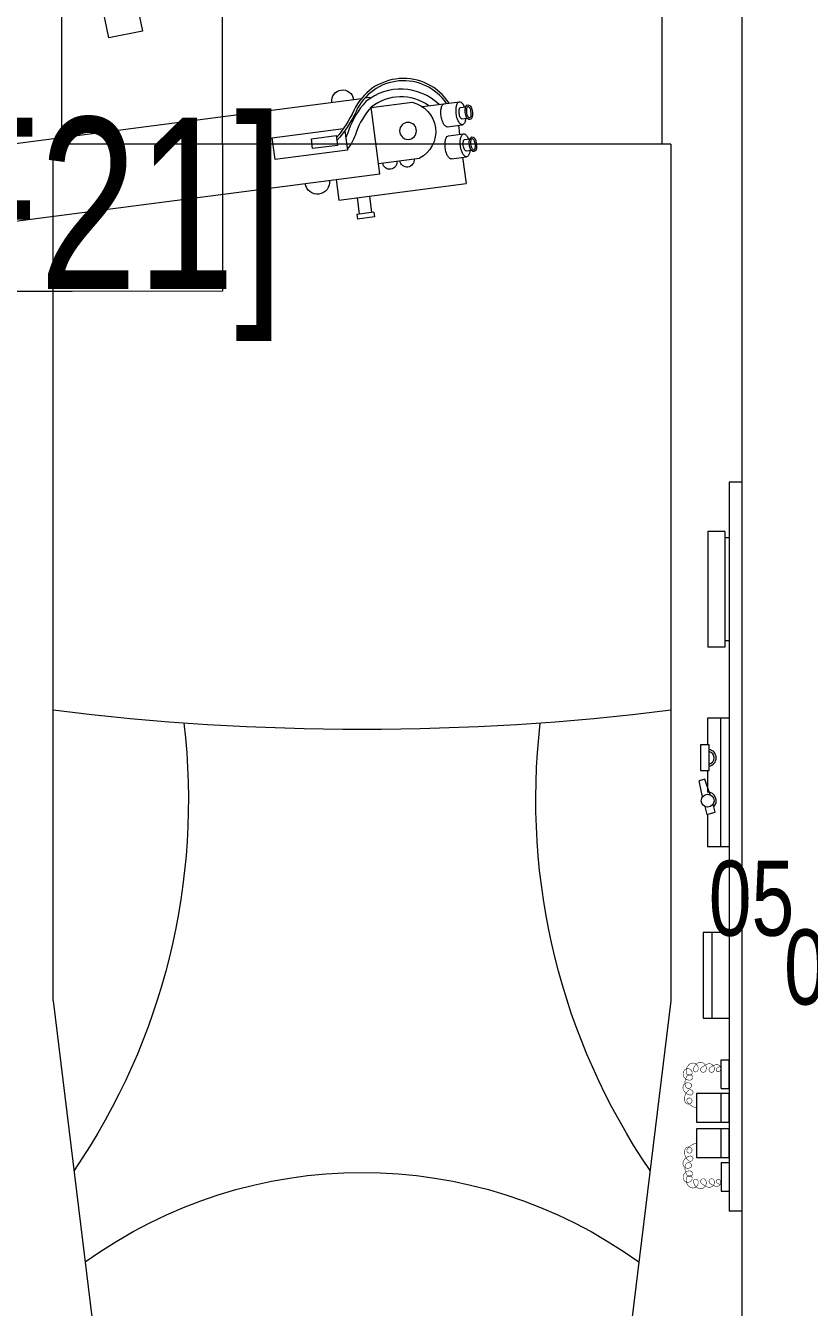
# Model space of a CAD drawing. Header units: millimetres. Extents: x -2143172 to 5255, y -610845 to 279739.
# Drawn here: x -1240826 to -1239912, y -26277 to -24783 of the extents above; entities that cross this region are included whole.
import ezdxf

# ---------------------------------------------------------------- set-up
doc = ezdxf.new("R2010")
doc.units = ezdxf.units.MM
doc.header["$LTSCALE"] = 30
doc.linetypes.add('HIDDEN', pattern=[9.525, 6.35, -3.175])
doc.linetypes.add('HIDDEN2', pattern=[0.1875, 0.125, -0.0625])
doc.layers.get('0').update_dxf_attribs({"lineweight": 5})
for name, color, linetype, lineweight in [('72_EGR_BASE_TEXT', 7, 'Continuous', 5), ('72_EGR_EQP_TAG', 142, 'Continuous', 5), ('LOADING', 163, 'Continuous', 5), ('Walls', 32, 'Continuous', 5)]:
    doc.layers.add(name, color=color, linetype=linetype, lineweight=lineweight)
doc.styles.add('X3G_ENTITY_257CFD', font='swisscl.ttf', dxfattribs={"height": 200})
doc.styles.add('X3G_ENTITY_9F38', font='swisscl.ttf', dxfattribs={"height": 0.2})

# ---------------------------------------------------------------- blocks, each defined once
blk = doc.blocks.new('ME19011A-P')
for p, q in [((-0.425, 0), (0.425, 0)), ((-0.425, 0), (-0.425, -0.015)), ((0.425, 0), (0.425, -0.015)), ((-0.425, -0.015), (0.425, -0.015)), ((-0.3675, -0.0198), (-0.2325, -0.0198)), ((-0.3675, -0.0198), (-0.3675, -0.0399)), ((-0.36, -0.015), (-0.36, -0.0198)), ((-0.24, -0.015), (-0.24, -0.0198)), ((-0.2325, -0.0198), (-0.2325, -0.0399)), ((-0.15, -0.015), (-0.15, -0.04)), ((-0.15, -0.025), (0, -0.025)), ((0, -0.015), (0, -0.04)), ((0.1, -0.015), (0.1, -0.045)), ((0.2, -0.045), (0.2, -0.015)), ((0.2818, -0.015), (0.2484, -0.015)), ((0.2484, -0.0243), (0.2484, -0.015)), ((0.2818, -0.0243), (0.2484, -0.0243)), ((0.2818, -0.0243), (0.2818, -0.015)), ((0.3211, -0.015), (0.2877, -0.015)), ((0.2877, -0.015), (0.2877, -0.0531)), ((0.3211, -0.0243), (0.2877, -0.0243)), ((0.3211, -0.0531), (0.3211, -0.015)), ((0.3623, -0.015), (0.3289, -0.015)), ((0.3289, -0.015), (0.3289, -0.0531)), ((0.3623, -0.0243), (0.3289, -0.0243)), ((0.3623, -0.0531), (0.3623, -0.015)), ((0.3682, -0.0243), (0.3682, -0.015)), ((0.3682, -0.015), (0.4016, -0.015)), ((0.3682, -0.0243), (0.4016, -0.0243)), ((0.4016, -0.0243), (0.4016, -0.015)), ((-0.3675, -0.0399), (-0.2325, -0.0399)), ((-0.15, -0.04), (-0.1187, -0.04)), ((-0.0887, -0.04), (-0.0637, -0.04)), ((-0.0606, -0.0371), (-0.0787, -0.0432)), ((-0.0787, -0.0432), (-0.077, -0.0497)), ((-0.0402, -0.0312), (-0.0496, -0.0337)), ((-0.047, -0.0434), (-0.0376, -0.0409)), ((-0.0376, -0.0409), (-0.0402, -0.0312)), ((-0.0379, -0.04), (0, -0.04)), ((0.1, -0.035), (0.2, -0.035)), ((-0.0582, -0.046), (-0.077, -0.0497)), ((0.1, -0.045), (0.2, -0.045)), ((0.2877, -0.0531), (0.3211, -0.0531)), ((0.3289, -0.0531), (0.3623, -0.0531))]:
    blk.add_line(p, q)
at = {"color": 8, "const_width": 0.000601}
for points in [[(0.3044, -0.0531, -0.184574), (0.2977, -0.0636, -1.44364), (0.2961, -0.0581, -0.837915), (0.2969, -0.0664, -0.30536), (0.2839, -0.062, -1.584726), (0.2894, -0.0609, -0.253153), (0.2827, -0.0684, -0.874198), (0.2775, -0.0585, -0.915253), (0.2791, -0.0658, -0.223821), (0.2683, -0.0644, -1.703343), (0.272, -0.0597, -0.588962), (0.2621, -0.068, -0.717795), (0.2625, -0.0581, -0.983104), (0.2645, -0.0644, -0.326362), (0.2534, -0.0609, -0.758716), (0.2609, -0.0514, -0.906186), (0.2593, -0.0565, -0.189488), (0.2526, -0.0522, -0.7948), (0.2613, -0.0423, -1.223996), (0.2574, -0.047, -0.072149), (0.2534, -0.0403, -0.645886), (0.2609, -0.0324, -1.366917), (0.2574, -0.0371, -0.078415), (0.2542, -0.0308, -0.723006), (0.2613, -0.0256, -1.105484), (0.2582, -0.0292, -0.221197), (0.2566, -0.0243, -0.221197)], [(0.3456, -0.0531, 0.184574), (0.3523, -0.0636, 1.44364), (0.3539, -0.0581, 0.837915), (0.3531, -0.0664, 0.30536), (0.3661, -0.062, 1.584726), (0.3606, -0.0609, 0.253153), (0.3673, -0.0684, 0.874198), (0.3725, -0.0585, 0.915253), (0.3709, -0.0658, 0.223821), (0.3817, -0.0644, 1.703343), (0.378, -0.0597, 0.588962), (0.3879, -0.068, 0.717795), (0.3875, -0.0581, 0.983104), (0.3855, -0.0644, 0.326362), (0.3966, -0.0609, 0.758716), (0.3891, -0.0514, 0.906186), (0.3907, -0.0565, 0.189488), (0.3974, -0.0522, 0.7948), (0.3887, -0.0423, 1.223996), (0.3926, -0.047, 0.072149), (0.3966, -0.0403, 0.645886), (0.3891, -0.0324, 1.366917), (0.3926, -0.0371, 0.078415), (0.3958, -0.0308, 0.723006), (0.3887, -0.0256, 1.105484), (0.3918, -0.0292, 0.221197), (0.3934, -0.0243, 0.221197)]]:
    blk.add_lwpolyline(points, format="xyb", dxfattribs=at)
blk.add_lwpolyline([(-0.1187, -0.0482), (-0.0887, -0.0482), (-0.0887, -0.0382), (-0.1187, -0.0382)], close=True)
blk.add_circle((-0.0537, -0.04), 0.0075)
for centre, radius, start, end in [((-0.1037, -0.04), 0.01, 10.4593, 169.5407), ((-0.1037, -0.04), 0.0075, 14.0075, 165.9925), ((-0.0537, -0.04), 0.01, 45, 180)]:
    blk.add_arc(centre, radius, start, end)
blk = doc.blocks.new('M.44.57.64')
at = {"layer": 'LOADING', "xscale": 1000.000000000002, "yscale": 1000.000000000002, "zscale": 1000.000000000002, "rotation": 225.9999036123427}
blk.add_blockref('ME19011A-P', (-80806.9, 16720.7), dxfattribs=at)
blk = doc.blocks.new('HF13902-P')
at = {"color": 8, "linetype": 'HIDDEN'}
for p, q in [((-0.35, -0.6824), (-0.35, -1.1124)), ((0.35, -0.6824), (0.35, -1.1124))]:
    blk.add_line(p, q, dxfattribs=at)
at = {"linetype": 'Continuous'}
for points in [[(0.36, -0.5224), (0.36, -0.5224), (0.36, -0.5224), (0.36, -0.5224), (0.36, -0.5224), (0.36, -0.5224), (0.36, -0.5224), (0.36, -0.5224), (0.36, -0.5224), (0.36, -0.5224), (0.36, -0.5224), (0.36, -0.5224), (0.36, -0.5224), (0.36, -0.5224), (0.36, -0.5224), (0.36, -0.5224), (0.36, -0.5224), (0.36, -0.5224), (0.36, -0.5224), (0.36, -0.5224), (0.36, -0.5224), (0.36, -0.5224), (0.36, -0.5224), (0.36, -0.5224), (0.36, -0.5224), (0.36, -0.5224), (0.36, -0.5224), (0.36, -0.5224), (0.36, -0.5224), (0.36, -0.5224), (0.36, -0.5224), (0.36, -0.5224), (0.36, -0.5224), (0.36, -0.5224), (0.36, -0.5224), (0.36, -0.5224), (0.36, -0.5224), (0.36, -0.5224), (0.36, -0.5224), (0.36, -0.5224), (0.36, -0.5224), (0.36, -0.5224), (0.36, -0.5224), (0.36, -0.5224), (0.36, -0.5224), (0.36, -0.5224), (0.36, -0.5224), (0.36, -0.5224), (0.36, -0.5224), (0.36, -0.5224), (0.36, -0.5224), (0.36, -0.5224), (0.36, -0.5224), (0.36, -0.5224), (0.36, -0.5224), (0.36, -0.5224), (0.36, -0.5224), (0.36, -0.5224), (0.36, -0.5224), (0.36, -0.5224), (0.36, -0.5224), (0.36, -0.5224), (0.36, -0.5224), (0.36, -0.5224), (0.36, -0.5224), (0.36, -0.5224), (0.36, -0.5224), (0.36, -0.5224), (0.36, -0.5224), (0.36, -0.5224), (0.36, -0.5224), (0.36, -0.5224), (0.36, -0.5224), (0.36, -0.5224), (0.36, -0.5224), (0.36, -0.5224), (0.36, -0.5224), (0.36, -0.5224), (0.36, -0.5224), (0.36, -0.5224), (0.36, -0.5224), (0.36, -0.5224), (0.36, -0.5224), (0.36, -0.5224), (0.36, -0.5224), (0.36, -0.5224), (0.36, -0.5224), (0.36, -0.5224), (0.36, -0.5224), (0.36, -0.5224), (0.36, -0.5224), (0.36, -0.5224), (0.36, -0.5224), (0.36, -0.5224), (0.36, -0.5224), (0.36, -0.5224), (0.36, -0.5224), (0.36, -0.5224), (0.36, -0.5224), (0.36, -0.5224), (0.36, -0.5224), (0.36, -0.5224), (0.36, -0.5224), (0.36, -0.5224), (0.36, -0.5224), (0.36, -0.5224), (0.36, -0.5224), (0.36, -0.5224), (0.36, -0.5224), (0.36, -0.5224), (0.36, -0.5224), (0.36, -0.5224), (0.36, -0.5224), (0.36, -0.5224), (0.36, -0.5224), (0.36, -0.5224), (0.36, -0.5224), (0.36, -0.5224), (0.36, -0.5224), (0.36, -0.5224), (0.36, -0.5224), (0.36, -0.5224), (0.36, -0.5224), (0.36, -0.5224), (0.36, -0.5224), (0.36, -0.5224), (0.36, -0.5224), (0.36, -0.5224), (0.36, -0.5224), (0.36, -0.5224), (0.36, -0.5224), (0.36, -0.5224), (0.36, -0.5224), (0.36, -0.5224), (0.36, -0.5224), (0.36, -0.5224), (0.36, -0.5224), (0.36, -0.5224), (0.36, -0.5224), (0.36, -0.5224), (0.36, -0.5224), (0.36, -0.5224), (0.36, -0.5224), (0.36, -0.5224), (0.36, -0.5224), (0.36, -0.5224), (0.36, -0.5224), (0.36, -0.5224), (0.36, -0.5224), (0.36, -0.5224), (0.36, -0.5224), (0.36, -0.5224), (0.36, -0.5224), (0.36, -0.5224), (0.36, -0.5224), (0.36, -0.5224), (0.36, -0.5224), (0.36, -0.5224), (0.36, -0.5224), (0.36, -0.5224), (0.36, -0.5224), (0.36, -0.5224), (0.36, -0.5224), (0.36, -0.5224), (0.36, -0.5224), (0.36, -0.5224), (0.36, -0.5224), (0.36, -0.5224), (0.36, -0.5224), (0.36, -0.5224), (0.36, -0.5224), (0.36, -0.5224), (0.36, -0.5224), (0.36, -0.5224), (0.36, -0.5224), (0.36, -0.5224), (0.36, -0.5224), (0.36, -0.5224), (0.36, -0.5224), (0.36, -0.5224), (0.36, -0.5224), (0.36, -0.5224), (0.36, -0.5224), (0.36, -0.5224), (0.36, -0.5224), (0.36, -0.5224), (0.36, -0.5224), (0.36, -0.5224), (0.36, -0.5224), (0.36, -0.5224), (0.36, -0.5224), (0.36, -0.5224), (0.36, -0.5224), (0.36, -0.5224), (0.36, -0.5224), (0.36, -0.5224), (0.36, -0.5224), (0.36, -0.5224), (0.36, -0.5224), (0.36, -0.5224), (0.36, -0.5224), (0.36, -0.5224), (0.36, -0.5224), (0.36, -0.5224), (0.36, -0.5224), (0.36, -0.5224), (0.36, -0.5224), (0.36, -0.5224), (0.36, -0.5224), (0.36, -0.5224), (0.36, -0.5224), (0.36, -0.5224), (0.36, -0.5224), (0.36, -0.5224), (0.36, -0.5224), (0.36, -0.5224), (0.36, -0.5224), (0.36, -0.5224), (0.36, -0.5224)], [(0.36, -0.5224), (0.36, -0.5224), (0.36, -0.5224), (0.36, -0.5224), (0.36, -0.5224), (0.36, -0.5224), (0.36, -0.5224), (0.36, -0.5224), (0.36, -0.5224), (0.36, -0.5224), (0.36, -0.5224), (0.36, -0.5224), (0.36, -0.5224), (0.36, -0.5224), (0.36, -0.5224), (0.36, -0.5224), (0.36, -0.5224), (0.36, -0.5224), (0.36, -0.5224), (0.36, -0.5224), (0.36, -0.5224), (0.36, -0.5224), (0.36, -0.5224), (0.36, -0.5224), (0.36, -0.5224), (0.36, -0.5224), (0.36, -0.5224), (0.36, -0.5224), (0.36, -0.5224), (0.36, -0.5224), (0.36, -0.5224), (0.36, -0.5224), (0.36, -0.5224), (0.36, -0.5224), (0.36, -0.5224), (0.36, -0.5224), (0.36, -0.5224), (0.36, -0.5224), (0.36, -0.5224), (0.36, -0.5224), (0.36, -0.5224), (0.36, -0.5224), (0.36, -0.5224), (0.36, -0.5224), (0.36, -0.5224), (0.36, -0.5224), (0.36, -0.5224), (0.36, -0.5224), (0.36, -0.5224), (0.36, -0.5224), (0.36, -0.5224), (0.36, -0.5224), (0.36, -0.5224), (0.36, -0.5224), (0.36, -0.5224), (0.36, -0.5224), (0.36, -0.5224), (0.36, -0.5224), (0.36, -0.5224), (0.36, -0.5224), (0.36, -0.5224), (0.36, -0.5224), (0.36, -0.5224), (0.36, -0.5224), (0.36, -0.5224), (0.36, -0.5224), (0.36, -0.5224), (0.36, -0.5224), (0.36, -0.5224), (0.36, -0.5224), (0.36, -0.5224), (0.36, -0.5224), (0.36, -0.5224), (0.36, -0.5224), (0.36, -0.5224), (0.36, -0.5224), (0.36, -0.5224), (0.36, -0.5224), (0.36, -0.5224), (0.36, -0.5224), (0.36, -0.5224), (0.36, -0.5224), (0.36, -0.5224), (0.36, -0.5224), (0.36, -0.5224), (0.36, -0.5224), (0.36, -0.5224), (0.36, -0.5224), (0.36, -0.5224), (0.36, -0.5224), (0.36, -0.5224), (0.36, -0.5224), (0.36, -0.5224), (0.36, -0.5224), (0.36, -0.5224), (0.36, -0.5224), (0.36, -0.5224), (0.36, -0.5224), (0.36, -0.5224), (0.36, -0.5224), (0.36, -0.5224), (0.36, -0.5224), (0.36, -0.5224), (0.36, -0.5224), (0.36, -0.5224), (0.36, -0.5224), (0.36, -0.5224), (0.36, -0.5224), (0.36, -0.5224), (0.36, -0.5224), (0.36, -0.5224), (0.36, -0.5224), (0.36, -0.5224), (0.36, -0.5224), (0.36, -0.5224), (0.36, -0.5224), (0.36, -0.5224), (0.36, -0.5224), (0.36, -0.5224), (0.36, -0.5224), (0.36, -0.5224), (0.36, -0.5224), (0.36, -0.5224), (0.36, -0.5224), (0.36, -0.5224), (0.36, -0.5224), (0.36, -0.5224), (0.36, -0.5224), (0.36, -0.5224), (0.36, -0.5224), (0.36, -0.5224), (0.36, -0.5224), (0.36, -0.5224), (0.36, -0.5224), (0.36, -0.5224), (0.36, -0.5224), (0.36, -0.5224), (0.36, -0.5224), (0.36, -0.5224), (0.36, -0.5224), (0.36, -0.5224), (0.36, -0.5224), (0.36, -0.5224), (0.36, -0.5224), (0.36, -0.5224), (0.36, -0.5224), (0.36, -0.5224), (0.36, -0.5224), (0.36, -0.5224), (0.36, -0.5224), (0.36, -0.5224), (0.36, -0.5224), (0.36, -0.5224), (0.36, -0.5224), (0.36, -0.5224), (0.36, -0.5224), (0.36, -0.5224), (0.36, -0.5224), (0.36, -0.5224), (0.36, -0.5224), (0.36, -0.5224), (0.36, -0.5224), (0.36, -0.5224), (0.36, -0.5224), (0.36, -0.5224), (0.36, -0.5224), (0.36, -0.5224), (0.36, -0.5224), (0.36, -0.5224), (0.36, -0.5224), (0.36, -0.5224), (0.36, -0.5224), (0.36, -0.5224), (0.36, -0.5224), (0.36, -0.5224), (0.36, -0.5224), (0.36, -0.5224), (0.36, -0.5224), (0.36, -0.5224), (0.36, -0.5224), (0.36, -0.5224), (0.36, -0.5224), (0.36, -0.5224), (0.36, -0.5224), (0.36, -0.5224), (0.36, -0.5224), (0.36, -0.5224), (0.36, -0.5224), (0.36, -0.5224), (0.36, -0.5224), (0.36, -0.5224), (0.36, -0.5224), (0.36, -0.5224), (0.36, -0.5224), (0.36, -0.5224), (0.36, -0.5224), (0.36, -0.5224), (0.36, -0.5224), (0.36, -0.5224), (0.36, -0.5224), (0.36, -0.5224), (0.36, -0.5224), (0.36, -0.5224), (0.36, -0.5224), (0.36, -0.5224), (0.36, -0.5224), (0.36, -0.5224), (0.36, -0.5224), (0.36, -0.5224), (0.36, -0.5224), (0.36, -0.5224), (0.36, -0.5224), (0.36, -0.5224), (0.36, -0.5224)], [(0.36, -0.5224), (0.36, -0.5224), (0.36, -0.5224), (0.36, -0.5224), (0.36, -0.5224), (0.36, -0.5224), (0.36, -0.5224), (0.36, -0.5224), (0.36, -0.5224), (0.36, -0.5224), (0.36, -0.5224), (0.36, -0.5224), (0.36, -0.5224), (0.36, -0.5224), (0.36, -0.5224), (0.36, -0.5224), (0.36, -0.5224), (0.36, -0.5224), (0.36, -0.5224), (0.36, -0.5224), (0.36, -0.5224), (0.36, -0.5224), (0.36, -0.5224), (0.36, -0.5224), (0.36, -0.5224), (0.36, -0.5224), (0.36, -0.5224), (0.36, -0.5224), (0.36, -0.5224), (0.36, -0.5224), (0.36, -0.5224), (0.36, -0.5224), (0.36, -0.5224), (0.36, -0.5224), (0.36, -0.5224), (0.36, -0.5224), (0.36, -0.5224), (0.36, -0.5224), (0.36, -0.5224), (0.36, -0.5224), (0.36, -0.5224), (0.36, -0.5224), (0.36, -0.5224), (0.36, -0.5224), (0.36, -0.5224), (0.36, -0.5224), (0.36, -0.5224), (0.36, -0.5224), (0.36, -0.5224), (0.36, -0.5224), (0.36, -0.5224), (0.36, -0.5224), (0.36, -0.5224), (0.36, -0.5224), (0.36, -0.5224), (0.36, -0.5224), (0.36, -0.5224), (0.36, -0.5224), (0.36, -0.5224), (0.36, -0.5224), (0.36, -0.5224), (0.36, -0.5224), (0.36, -0.5224), (0.36, -0.5224), (0.36, -0.5224), (0.36, -0.5224), (0.36, -0.5224), (0.36, -0.5224), (0.36, -0.5224), (0.36, -0.5224), (0.36, -0.5224), (0.36, -0.5224), (0.36, -0.5224), (0.36, -0.5224), (0.36, -0.5224), (0.36, -0.5224), (0.36, -0.5224), (0.36, -0.5224), (0.36, -0.5224), (0.36, -0.5224), (0.36, -0.5224), (0.36, -0.5224), (0.36, -0.5224), (0.36, -0.5224), (0.36, -0.5224), (0.36, -0.5224), (0.36, -0.5224), (0.36, -0.5224), (0.36, -0.5224), (0.36, -0.5224), (0.36, -0.5224), (0.36, -0.5224), (0.36, -0.5224), (0.36, -0.5224), (0.36, -0.5224), (0.36, -0.5224), (0.36, -0.5224), (0.36, -0.5224), (0.36, -0.5224), (0.36, -0.5224), (0.36, -0.5224), (0.36, -0.5224), (0.36, -0.5224), (0.36, -0.5224), (0.36, -0.5224), (0.36, -0.5224), (0.36, -0.5224), (0.36, -0.5224), (0.36, -0.5224), (0.36, -0.5224), (0.36, -0.5224), (0.36, -0.5224), (0.36, -0.5224), (0.36, -0.5224), (0.36, -0.5224), (0.36, -0.5224), (0.36, -0.5224), (0.36, -0.5224), (0.36, -0.5224), (0.36, -0.5224), (0.36, -0.5224), (0.36, -0.5224), (0.36, -0.5224), (0.36, -0.5224), (0.36, -0.5224), (0.36, -0.5224), (0.36, -0.5224), (0.36, -0.5224), (0.36, -0.5224), (0.36, -0.5224), (0.36, -0.5224), (0.36, -0.5224), (0.36, -0.5224), (0.36, -0.5224), (0.36, -0.5224), (0.36, -0.5224), (0.36, -0.5224), (0.36, -0.5224), (0.36, -0.5224), (0.36, -0.5224), (0.36, -0.5224), (0.36, -0.5224), (0.36, -0.5224), (0.36, -0.5224), (0.36, -0.5224), (0.36, -0.5224), (0.36, -0.5224), (0.36, -0.5224), (0.36, -0.5224), (0.36, -0.5224), (0.36, -0.5224), (0.36, -0.5224), (0.36, -0.5224), (0.36, -0.5224), (0.36, -0.5224), (0.36, -0.5224), (0.36, -0.5224), (0.36, -0.5224), (0.36, -0.5224), (0.36, -0.5224), (0.36, -0.5224), (0.36, -0.5224), (0.36, -0.5224), (0.36, -0.5224), (0.36, -0.5224), (0.36, -0.5224), (0.36, -0.5224), (0.36, -0.5224), (0.36, -0.5224), (0.36, -0.5224), (0.36, -0.5224), (0.36, -0.5224), (0.36, -0.5224), (0.36, -0.5224), (0.36, -0.5224), (0.36, -0.5224), (0.36, -0.5224), (0.36, -0.5224), (0.36, -0.5224), (0.36, -0.5224), (0.36, -0.5224), (0.36, -0.5224), (0.36, -0.5224), (0.36, -0.5224), (0.36, -0.5224), (0.36, -0.5224), (0.36, -0.5224), (0.36, -0.5224), (0.36, -0.5224), (0.36, -0.5224), (0.36, -0.5224), (0.36, -0.5224), (0.36, -0.5224), (0.36, -0.5224), (0.36, -0.5224), (0.36, -0.5224), (0.36, -0.5224), (0.36, -0.5224), (0.36, -0.5224), (0.36, -0.5224), (0.36, -0.5224), (0.36, -0.5224), (0.36, -0.5224), (0.36, -0.5224), (0.36, -0.5224), (0.36, -0.5224), (0.36, -0.5224), (0.36, -0.5224), (0.36, -0.5224), (0.36, -0.5224), (0.36, -0.5224), (0.36, -0.5224), (0.36, -0.5224), (0.36, -0.5224), (0.36, -0.5224), (0.36, -0.5224), (0.36, -0.5224), (0.36, -0.5224), (0.36, -0.5224), (0.36, -0.5224), (0.36, -0.5224), (0.36, -0.5224), (0.36, -0.5224), (0.36, -0.5224), (0.36, -0.5224), (0.36, -0.5224), (0.36, -0.5224), (0.36, -0.5224), (0.36, -0.5224), (0.36, -0.5224), (0.36, -0.5224), (0.36, -0.5224), (0.36, -0.5224), (0.36, -0.5224), (0.36, -0.5224), (0.36, -0.5224), (0.36, -0.5224), (0.36, -0.5224), (0.36, -0.5224), (0.36, -0.5224), (0.36, -0.5224), (0.36, -0.5224), (0.36, -0.5224), (0.36, -0.5224), (0.36, -0.5224), (0.36, -0.5224), (0.36, -0.5224), (0.36, -0.5224), (0.36, -0.5224), (0.36, -0.5224), (0.36, -0.5224), (0.36, -0.5224), (0.36, -0.5224), (0.36, -0.5224), (0.36, -0.5224), (0.36, -0.5224), (0.36, -0.5224), (0.36, -0.5224), (0.36, -0.5224), (0.36, -0.5224), (0.36, -0.5224), (0.36, -0.5224), (0.36, -0.5224), (0.36, -0.5224), (0.36, -0.5224), (0.36, -0.5224), (0.36, -0.5224), (0.36, -0.5224), (0.36, -0.5224), (0.36, -0.5224), (0.36, -0.5224), (0.36, -0.5224), (0.36, -0.5224), (0.36, -0.5224), (0.36, -0.5224), (0.36, -0.5224), (0.36, -0.5224)]]:
    blk.add_lwpolyline(points, close=True, dxfattribs=at)
for points in [[(0.36, -0.5224), (0.36, -0.5224), (0.36, -0.5224), (0.36, -0.5224), (0.36, -0.5224), (0.36, -0.5224), (0.36, -0.5224), (0.36, -0.5224)], [(0.36, -0.5224), (0.36, -0.5224), (0.36, -0.5224), (0.36, -0.5224), (0.36, -0.5224), (0.36, -0.5224), (0.36, -0.5224), (0.36, -0.5224), (0.36, -0.5224), (0.36, -0.5224), (0.36, -0.5224), (0.36, -0.5224), (0.36, -0.5224), (0.36, -0.5224), (0.36, -0.5224), (0.36, -0.5224), (0.36, -0.5224), (0.36, -0.5224), (0.36, -0.5224), (0.36, -0.5224), (0.36, -0.5224), (0.36, -0.5224), (0.36, -0.5224), (0.36, -0.5224), (0.36, -0.5224), (0.36, -0.5224), (0.36, -0.5224), (0.36, -0.5224), (0.36, -0.5224), (0.36, -0.5224), (0.36, -0.5224), (0.36, -0.5224), (0.36, -0.5224), (0.36, -0.5224), (0.36, -0.5224), (0.36, -0.5224), (0.36, -0.5224), (0.36, -0.5224), (0.36, -0.5224), (0.36, -0.5224), (0.36, -0.5224), (0.36, -0.5224), (0.36, -0.5224), (0.36, -0.5224), (0.36, -0.5224), (0.36, -0.5224), (0.36, -0.5224), (0.36, -0.5224), (0.36, -0.5224), (0.36, -0.5224), (0.36, -0.5224), (0.36, -0.5224), (0.36, -0.5224), (0.36, -0.5224), (0.36, -0.5224), (0.36, -0.5224), (0.36, -0.5224), (0.36, -0.5224), (0.36, -0.5224), (0.36, -0.5224), (0.36, -0.5224), (0.36, -0.5224), (0.36, -0.5224), (0.36, -0.5224), (0.36, -0.5224), (0.36, -0.5224), (0.36, -0.5224), (0.36, -0.5224), (0.36, -0.5224), (0.36, -0.5224), (0.36, -0.5224), (0.36, -0.5224), (0.36, -0.5224), (0.36, -0.5224), (0.36, -0.5224), (0.36, -0.5224), (0.36, -0.5224), (0.36, -0.5224), (0.36, -0.5224), (0.36, -0.5224), (0.36, -0.5224), (0.36, -0.5224), (0.36, -0.5224), (0.36, -0.5224), (0.36, -0.5224), (0.36, -0.5224), (0.36, -0.5224), (0.36, -0.5224), (0.36, -0.5224), (0.36, -0.5224), (0.36, -0.5224), (0.36, -0.5224), (0.36, -0.5224), (0.36, -0.5224), (0.36, -0.5224), (0.36, -0.5224), (0.36, -0.5224), (0.36, -0.5224), (0.36, -0.5224), (0.36, -0.5224), (0.36, -0.5224), (0.36, -0.5224), (0.36, -0.5224), (0.36, -0.5224), (0.36, -0.5224), (0.36, -0.5224), (0.36, -0.5224), (0.36, -0.5224), (0.36, -0.5224), (0.36, -0.5224), (0.36, -0.5224)], [(0.36, -0.5224), (0.36, -0.5224), (0.36, -0.5224), (0.36, -0.5224), (0.36, -0.5224), (0.36, -0.5224), (0.36, -0.5224), (0.36, -0.5224), (0.36, -0.5224), (0.36, -0.5224), (0.36, -0.5224), (0.36, -0.5224), (0.36, -0.5224), (0.36, -0.5224), (0.36, -0.5224), (0.36, -0.5224), (0.36, -0.5224)], [(0.36, -0.5224), (0.36, -0.5224), (0.36, -0.5224), (0.36, -0.5224), (0.36, -0.5224), (0.36, -0.5224), (0.36, -0.5224)], [(0.36, -0.5224), (0.36, -0.5224), (0.36, -0.5224), (0.36, -0.5224), (0.36, -0.5224), (0.36, -0.5224), (0.36, -0.5224), (0.36, -0.5224), (0.36, -0.5224), (0.36, -0.5224), (0.36, -0.5224), (0.36, -0.5224)], [(0.36, -0.5224), (0.36, -0.5224), (0.36, -0.5224), (0.36, -0.5224), (0.36, -0.5224), (0.36, -0.5224), (0.36, -0.5224), (0.36, -0.5224), (0.36, -0.5224), (0.36, -0.5224), (0.36, -0.5224), (0.36, -0.5224), (0.36, -0.5224), (0.36, -0.5224), (0.36, -0.5224), (0.36, -0.5224), (0.36, -0.5224), (0.36, -0.5224), (0.36, -0.5224), (0.36, -0.5224), (0.36, -0.5224), (0.36, -0.5224), (0.36, -0.5224), (0.36, -0.5224), (0.36, -0.5224), (0.36, -0.5224), (0.36, -0.5224), (0.36, -0.5224), (0.36, -0.5224), (0.36, -0.5224), (0.36, -0.5224), (0.36, -0.5224), (0.36, -0.5224), (0.36, -0.5224), (0.36, -0.5224), (0.36, -0.5224), (0.36, -0.5224), (0.36, -0.5224), (0.36, -0.5224), (0.36, -0.5224), (0.36, -0.5224), (0.36, -0.5224), (0.36, -0.5224), (0.36, -0.5224), (0.36, -0.5224), (0.36, -0.5224), (0.36, -0.5224), (0.36, -0.5224), (0.36, -0.5224), (0.36, -0.5224), (0.36, -0.5224), (0.36, -0.5224), (0.36, -0.5224), (0.36, -0.5224), (0.36, -0.5224), (0.36, -0.5224), (0.36, -0.5224), (0.36, -0.5224), (0.36, -0.5224), (0.36, -0.5224), (0.36, -0.5224), (0.36, -0.5224), (0.36, -0.5224), (0.36, -0.5224), (0.36, -0.5224), (0.36, -0.5224), (0.36, -0.5224), (0.36, -0.5224), (0.36, -0.5224), (0.36, -0.5224), (0.36, -0.5224), (0.36, -0.5224), (0.36, -0.5224), (0.36, -0.5224), (0.36, -0.5224), (0.36, -0.5224), (0.36, -0.5224), (0.36, -0.5224), (0.36, -0.5224), (0.36, -0.5224), (0.36, -0.5224), (0.36, -0.5224), (0.36, -0.5224), (0.36, -0.5224), (0.36, -0.5224), (0.36, -0.5224), (0.36, -0.5224), (0.36, -0.5224), (0.36, -0.5224)], [(0.36, -0.5224), (0.36, -0.5224), (0.36, -0.5224), (0.36, -0.5224), (0.36, -0.5224), (0.36, -0.5224), (0.36, -0.5224), (0.36, -0.5224), (0.36, -0.5224), (0.36, -0.5224)], [(0.36, -0.5224), (0.36, -0.5224), (0.36, -0.5224), (0.36, -0.5224), (0.36, -0.5224), (0.36, -0.5224), (0.36, -0.5224), (0.36, -0.5224), (0.36, -0.5224), (0.36, -0.5224)], [(0.36, -0.5224), (0.36, -0.5224), (0.36, -0.5224), (0.36, -0.5224), (0.36, -0.5224), (0.36, -0.5224), (0.36, -0.5224), (0.36, -0.5224), (0.36, -0.5224), (0.36, -0.5224), (0.36, -0.5224), (0.36, -0.5224), (0.36, -0.5224), (0.36, -0.5224), (0.36, -0.5224)], [(0.36, -0.5224), (0.36, -0.5224), (0.36, -0.5224), (0.36, -0.5224), (0.36, -0.5224), (0.36, -0.5224), (0.36, -0.5224), (0.36, -0.5224), (0.36, -0.5224), (0.36, -0.5224)], [(0.36, -0.5224), (0.36, -0.5224), (0.36, -0.5224), (0.36, -0.5224), (0.36, -0.5224), (0.36, -0.5224), (0.36, -0.5224)], [(0.36, -0.5224), (0.36, -0.5224), (0.36, -0.5224), (0.36, -0.5224), (0.36, -0.5224), (0.36, -0.5224), (0.36, -0.5224), (0.36, -0.5224), (0.36, -0.5224), (0.36, -0.5224)], [(0.36, -0.5224), (0.36, -0.5224), (0.36, -0.5224), (0.36, -0.5224), (0.36, -0.5224), (0.36, -0.5224), (0.36, -0.5224), (0.36, -0.5224), (0.36, -0.5224), (0.36, -0.5224), (0.36, -0.5224), (0.36, -0.5224), (0.36, -0.5224), (0.36, -0.5224), (0.36, -0.5224), (0.36, -0.5224), (0.36, -0.5224), (0.36, -0.5224)], [(0.36, -0.5224), (0.36, -0.5224), (0.36, -0.5224), (0.36, -0.5224), (0.36, -0.5224), (0.36, -0.5224), (0.36, -0.5224), (0.36, -0.5224), (0.36, -0.5224)]]:
    blk.add_lwpolyline(points, dxfattribs=at)
blk.add_circle((0.36, -0.5224), 0.000000101)
at = {"color": 8}
for centre, radius, start, end in [((0, 1.0679), 0.5515, 234.1788, 305.8212), ((-0.9704, 0.0819), 0.7679, 353.3222, 34.2669), ((0.9704, 0.0819), 0.7679, 145.7331, 186.6778), ((0, -2.9071), 2.9071, 82.8865, 97.1135)]:
    blk.add_arc(centre, radius, start, end, dxfattribs=at)
at = {"layer": 'LOADING'}
for p, q in [((-0.36, 0.3161), (-0.2975, 0.8276)), ((0.36, 0.3161), (0.2975, 0.8276)), ((-0.36, 0.3161), (-0.36, -0.6824)), ((0.36, -0.6824), (0.36, 0.3161)), ((0.36, -0.6824), (-0.36, -0.6824))]:
    blk.add_line(p, q, dxfattribs=at)
blk = doc.blocks.new('HF11772-P')
at = {"color": 0, "linetype": 'HIDDEN2'}
for p, q in [((0.6, 0.35), (0, 0.35)), ((0, 0.175), (0, 0.35)), ((0.6, 0.175), (0.6, 0.35))]:
    blk.add_line(p, q, dxfattribs=at)
at = {"color": 0}
for p, q in [((0, 0.175), (0, 0)), ((0.6, 0), (0.6, 0.175)), ((0, 0), (0.6, 0))]:
    blk.add_line(p, q, dxfattribs=at)
blk = doc.blocks.new('ME10960-P')
for p, q in [((-0.3391, 0.5003), (-0.26, 0.6271)), ((-0.2339, 0.6108), (-0.26, 0.6271)), ((-0.2408, 0.5996), (-0.2314, 0.6148)), ((-0.2255, 0.6114), (-0.2222, 0.6167)), ((-0.2179, 0.5854), (-0.2085, 0.6005)), ((-0.2141, 0.6043), (-0.2108, 0.6096)), ((-0.2019, 0.5908), (-0.211, 0.5965)), ((-0.2089, 0.5797), (-0.1994, 0.5948)), ((-0.1935, 0.5915), (-0.1902, 0.5968)), ((-0.1821, 0.5843), (-0.1788, 0.5896)), ((-0.1996, 0.5436), (-0.1765, 0.5805)), ((-0.2813, 0.5246), (-0.2558, 0.5655)), ((-0.3397, 0.5463), (-0.3503, 0.5293)), ((-0.3351, 0.5434), (-0.3458, 0.5264)), ((-0.3351, 0.5434), (-0.3397, 0.5463)), ((-0.3201, 0.5308), (-0.3366, 0.5411)), ((-0.6354, -0.0201), (-0.2915, 0.531)), ((-0.3458, 0.5264), (-0.3503, 0.5293)), ((-0.3278, 0.5184), (-0.3443, 0.5287)), ((-0.2915, 0.531), (-0.225, 0.4895)), ((-0.2254, 0.4897), (-0.1999, 0.5307)), ((-0.3186, 0.4876), (-0.3391, 0.5003)), ((-0.2822, 0.4852), (-0.3272, 0.4131)), ((-0.2183, 0.4784), (-0.2152, 0.4834)), ((-0.2163, 0.4841), (-0.2152, 0.4834)), ((-0.559, -0.0678), (-0.2204, 0.4749)), ((-0.3054, 0.3995), (-0.2611, 0.4705)), ((-0.3272, 0.4131), (-0.3054, 0.3995)), ((0.0832, 0.2884), (0.0522, 0.1931)), ((0.1022, 0.2822), (0.0832, 0.2884)), ((0.0712, 0.1869), (0.1022, 0.2822)), ((-0.2368, 0.1844), (-0.2486, 0.1682)), ((-0.1557, 0.1255), (-0.2368, 0.1844)), ((-0.2486, 0.1682), (-0.1675, 0.1093)), ((-0.5737, 0.0787), (-0.4973, 0.0311)), ((-0.6048, 0.054), (-0.6048, 0.0289)), ((-0.5891, 0.054), (-0.6048, 0.054)), ((0, 0.054), (-0.483, 0.054)), ((-0.2572, 0.054), (-0.2572, 0.0376)), ((-0.1222, 0.054), (-0.1222, 0.0376)), ((-0.5994, 0.0376), (-0.6048, 0.0376)), ((-0.107, 0.0376), (-0.4933, 0.0376)), ((-0.107, 0.0376), (-0.107, -0.0376)), ((-0.3668, 0.0071), (-0.4138, 0.0071)), ((-0.4138, 0.0071), (-0.4138, -0.0017)), ((-0.3663, -0.0017), (-0.3668, 0.0071)), ((-0.1765, 0.0071), (-0.2234, 0.0071)), ((-0.2234, 0.0071), (-0.2234, -0.0017)), ((-0.1759, -0.0017), (-0.1765, 0.0071)), ((-0.1687, 0.0071), (-0.1687, -0.0017)), ((-0.1217, 0.0071), (-0.1687, 0.0071)), ((-0.1212, -0.0017), (-0.1217, 0.0071)), ((0.3, 0.01), (0.1997, 0.01)), ((0.3, -0.01), (0.3, 0.01)), ((-0.4138, -0.0017), (-0.3663, -0.0017)), ((-0.2234, -0.0017), (-0.1759, -0.0017)), ((-0.1687, -0.0017), (-0.1212, -0.0017)), ((0.1997, -0.01), (0.3, -0.01)), ((-0.6354, -0.0201), (-0.559, -0.0678)), ((-0.6048, -0.0392), (-0.6048, -0.054)), ((-0.107, -0.0376), (-0.5402, -0.0376)), ((-0.5811, -0.054), (-0.6048, -0.054)), ((0, -0.054), (-0.5504, -0.054)), ((-0.2184, -0.054), (-0.5184, -0.054)), ((-0.5184, -0.054), (-0.5184, -0.254)), ((-0.2184, -0.254), (-0.2184, -0.054)), ((-0.4624, -0.104), (-0.4784, -0.12)), ((-0.2744, -0.104), (-0.4624, -0.104)), ((-0.2744, -0.104), (-0.2584, -0.12)), ((-0.1675, -0.1093), (-0.2184, -0.1463)), ((-0.2344, -0.12), (-0.5024, -0.12)), ((-0.5024, -0.12), (-0.5024, -0.152)), ((-0.2344, -0.152), (-0.2344, -0.12)), ((-0.2184, -0.171), (-0.1557, -0.1255)), ((-0.2344, -0.152), (-0.5024, -0.152)), ((0.0522, -0.1931), (0.0832, -0.2884)), ((0.1022, -0.2822), (0.0712, -0.1869)), ((-0.5184, -0.254), (-0.2184, -0.254)), ((0.0832, -0.2884), (0.1022, -0.2822))]:
    blk.add_line(p, q)
for points in [[(-0.2314, 0.6148, 0.200732), (-0.2317, 0.6129, 0.097968), (-0.2301, 0.6094, 0.055099), (-0.2273, 0.6063, 0.041925), (-0.2229, 0.603, 0.041925), (-0.218, 0.6004, 0.055099), (-0.2139, 0.5993, 0.097968), (-0.2101, 0.5994, 0.200732), (-0.2085, 0.6005, 0.200732), (-0.2082, 0.6024, 0.097968), (-0.2098, 0.6059, 0.038397), (-0.2117, 0.6081, 0.041925)], [(-0.2231, 0.6153, 0.038397), (-0.226, 0.616, 0.097968), (-0.2298, 0.6159, 0.200732), (-0.2314, 0.6148, 0.200732)], [(-0.2408, 0.5996, 0.200732), (-0.2412, 0.5977, 0.097968), (-0.2396, 0.5942, 0.055099), (-0.2367, 0.5911, 0.041925), (-0.2323, 0.5878, 0.041925), (-0.2274, 0.5853, 0.055099), (-0.2234, 0.5841, 0.097968), (-0.2195, 0.5842, 0.200732), (-0.2179, 0.5854, 0.200732)], [(-0.2255, 0.6114, 0.218824), (-0.2256, 0.6106, 0.092168), (-0.2248, 0.6089, 0.048864), (-0.2233, 0.6075, 0.036554), (-0.2211, 0.6058, 0.036554), (-0.2186, 0.6045, 0.048864), (-0.2167, 0.6039, 0.092168), (-0.2148, 0.6038, 0.218824), (-0.2141, 0.6043, 0.218824)], [(-0.1994, 0.5948, 0.200732), (-0.1997, 0.5929, 0.097968), (-0.1981, 0.5894, 0.055099), (-0.1953, 0.5863, 0.041925), (-0.1909, 0.583, 0.041925), (-0.186, 0.5805, 0.055099), (-0.1819, 0.5793, 0.097968), (-0.1781, 0.5794, 0.200732), (-0.1765, 0.5805, 0.200732), (-0.1762, 0.5824, 0.097968), (-0.1778, 0.5859, 0.038397), (-0.1797, 0.5882, 0.041925)], [(-0.1911, 0.5953, 0.038397), (-0.194, 0.596, 0.097968), (-0.1978, 0.596, 0.200732), (-0.1994, 0.5948, 0.200732)], [(-0.1935, 0.5915, 0.218824), (-0.1937, 0.5907, 0.092168), (-0.1928, 0.589, 0.048864), (-0.1913, 0.5875, 0.036554), (-0.1891, 0.5859, 0.036554), (-0.1866, 0.5846, 0.048864), (-0.1847, 0.5839, 0.092168), (-0.1828, 0.5839, 0.218824), (-0.1821, 0.5843, 0.218824)], [(-0.183, 0.5701, -0.592897), (-0.2368, 0.4729, 0.06702), (-0.2741, 0.4675, 0.148689)], [(-0.2089, 0.5797, 0.200732), (-0.2092, 0.5778, 0.097968), (-0.2076, 0.5743, 0.055099), (-0.2047, 0.5712, 0.041925), (-0.2003, 0.5679, 0.041925), (-0.1954, 0.5653, 0.055099), (-0.1914, 0.5642, 0.097968), (-0.1875, 0.5643, 0.200732), (-0.186, 0.5654, 0.200732)], [(-0.1846, 0.5676, -0.585766), (-0.2368, 0.4756, 0.071283), (-0.2771, 0.4694, 0.067056)], [(-0.1891, 0.5604, -0.375238), (-0.2216, 0.4811, -0.094216), (-0.26, 0.4768, 0.051105), (-0.2696, 0.4773, 0.101879)], [(-0.1956, 0.55, -0.332427), (-0.225, 0.4895, -0.091412), (-0.2591, 0.4858, 0.100344), (-0.2811, 0.4845, 0.100344)]]:
    blk.add_lwpolyline(points, format="xyb")
for points in [[(-0.2078, 0.6109, 0.218824), (-0.2075, 0.6133, 0.092168), (-0.2087, 0.6155, 0.048864), (-0.2104, 0.6172, 0.036554), (-0.2128, 0.619, 0.036554), (-0.2155, 0.6204, 0.048864), (-0.2178, 0.6212, 0.092168), (-0.2204, 0.6213, 0.218824), (-0.2223, 0.62, 0.218824), (-0.2226, 0.6177, 0.092168), (-0.2214, 0.6154, 0.048864), (-0.2197, 0.6137, 0.036554), (-0.2173, 0.6119, 0.036554), (-0.2146, 0.6105, 0.048864), (-0.2123, 0.6097, 0.092168), (-0.2098, 0.6097, 0.218824)], [(-0.2093, 0.6119, 0.218824), (-0.2092, 0.6127, 0.092168), (-0.2101, 0.6144, 0.048864), (-0.2116, 0.6159, 0.036554), (-0.2138, 0.6175, 0.036554), (-0.2162, 0.6188, 0.048864), (-0.2182, 0.6194, 0.092168), (-0.2201, 0.6195, 0.218824), (-0.2208, 0.619, 0.218824), (-0.2209, 0.6182, 0.092168), (-0.22, 0.6166, 0.048864), (-0.2186, 0.6151, 0.036554), (-0.2163, 0.6134, 0.036554), (-0.2139, 0.6121, 0.048864), (-0.2119, 0.6115, 0.092168), (-0.21, 0.6114, 0.218824)], [(-0.1758, 0.591, 0.218824), (-0.1755, 0.5933, 0.092168), (-0.1767, 0.5955, 0.048864), (-0.1784, 0.5973, 0.036554), (-0.1809, 0.5991, 0.036554), (-0.1835, 0.6005, 0.048864), (-0.1858, 0.6012, 0.092168), (-0.1884, 0.6013, 0.218824), (-0.1903, 0.6, 0.218824), (-0.1906, 0.5977, 0.092168), (-0.1894, 0.5955, 0.048864), (-0.1877, 0.5937, 0.036554), (-0.1853, 0.5919, 0.036554), (-0.1826, 0.5905, 0.048864), (-0.1803, 0.5898, 0.092168), (-0.1778, 0.5897, 0.218824)], [(-0.1773, 0.5919, 0.218824), (-0.1772, 0.5928, 0.092168), (-0.1781, 0.5944, 0.048864), (-0.1796, 0.5959, 0.036554), (-0.1818, 0.5975, 0.036554), (-0.1843, 0.5988, 0.048864), (-0.1862, 0.5995, 0.092168), (-0.1881, 0.5995, 0.218824), (-0.1888, 0.5991, 0.218824), (-0.1889, 0.5983, 0.092168), (-0.188, 0.5966, 0.048864), (-0.1866, 0.5951, 0.036554), (-0.1843, 0.5935, 0.036554), (-0.1819, 0.5922, 0.048864), (-0.1799, 0.5915, 0.092168), (-0.178, 0.5915, 0.218824)]]:
    blk.add_lwpolyline(points, format="xyb", close=True)
for points in [[(-0.2627, 0.473), (-0.2822, 0.4852)], [(0.0929, 0.2537), (0.1025, 0.2506), (0.121, 0.3077), (0.083, 0.32), (0.0644, 0.263), (0.0739, 0.2599)], [(-0.2126, 0.1668), (-0.2067, 0.1749), (-0.2552, 0.2101), (-0.2787, 0.1778), (-0.2302, 0.1425), (-0.2243, 0.1506)], [(0.27, -0.01), (0.27, -0.02), (0.33, -0.02), (0.33, 0.02), (0.27, 0.02), (0.27, 0.01)], [(-0.2184, -0.1834), (-0.2067, -0.1749), (-0.2126, -0.1668)], [(0.0739, -0.2599), (0.0644, -0.263), (0.083, -0.32), (0.121, -0.3077), (0.1025, -0.2506), (0.0929, -0.2537)]]:
    blk.add_lwpolyline(points)
blk.add_lwpolyline([(-0.2819, 0.4723), (-0.2973, 0.4475), (-0.2876, 0.4415), (-0.2721, 0.4663)], close=True)
for centre, radius in [((-0.2323, 0.5401), 0.00988), ((-0.5648, 0.008), 0.0197), ((0, 0), 0.025), ((-0.4911, 0.0019), 0.00413), ((-0.3075, 0.0019), 0.00413)]:
    blk.add_circle(centre, radius)
for centre, radius, start, end in [((-0.2342, 0.538), 0.035, 347.9877, 128.0962), ((-0.2636, 0.553), 0.00839, 58.0419, 238.0419), ((-0.2742, 0.5359), 0.00839, 58.0419, 238.0419), ((-0.3304, 0.4687), 0.0142, 58.0419, 238.0419), ((-0.2321, 0.4562), 0.0127, 238.0419, 58.0419), ((0, 0), 0.2, 195.6643, 164.3357), ((0, 0), 0.054, 270, 90)]:
    blk.add_arc(centre, radius, start, end)

msp = doc.modelspace()

# ---------------------------------------------------------------- linework, layer by layer
at = {"layer": 'Walls'}
msp.add_line((-1239990.9, -22514.7), (-1239990.9, -26514.7), dxfattribs=at)

# ---------------------------------------------------------------- block references
at = {"layer": 'LOADING', "extrusion": (-3.31419e-07, -7.28579e-07, -1), "xscale": 999.9999999999991, "yscale": 999.9999999999991, "zscale": 999.9999999999991, "rotation": 114.5535681410713}
msp.add_blockref('ME10960-P', (1240774.8, -24470.2, 0.5), dxfattribs=at)
at = {"layer": 'LOADING', "xscale": -1000, "yscale": 1000, "zscale": 1000, "rotation": 180}
msp.add_blockref('HF13902-P', (-1240433.6, -25603.8, -0.1), dxfattribs=at)
at = {"layer": 'LOADING', "extrusion": (-3.71389e-28, 3.9656e-29, -1), "xscale": 999.9999999999989, "yscale": 999.9999999999989, "zscale": -999.9999999999989, "rotation": 269.9444066382375}
msp.add_blockref('HF11772-P', (1240597.1, -24492.9, 0.1), dxfattribs=at)
at = {"layer": 'LOADING', "rotation": 44.00009638765732}
msp.add_blockref('M.44.57.64', (-1170248.1, 18365, -0.1), dxfattribs=at)

# ---------------------------------------------------------------- texts
at = {"layer": '72_EGR_BASE_TEXT', "insert": (-1240980.7, -24890.4, 0), "char_height": 200, "attachment_point": 2, "style": 'X3G_ENTITY_9F38'}
msp.add_mtext('[OPDF21]', dxfattribs=at)
at = {"layer": '72_EGR_EQP_TAG', "char_height": 87.47, "attachment_point": 2, "style": 'X3G_ENTITY_257CFD'}
for s, insert in [('05', (-1239979.6, -25756.7, -0.1)), ('06', (-1239891.8, -25836.9, -0.1))]:
    msp.add_mtext(s, dxfattribs=dict(at, insert=insert))

doc.saveas('drawing.dxf')
